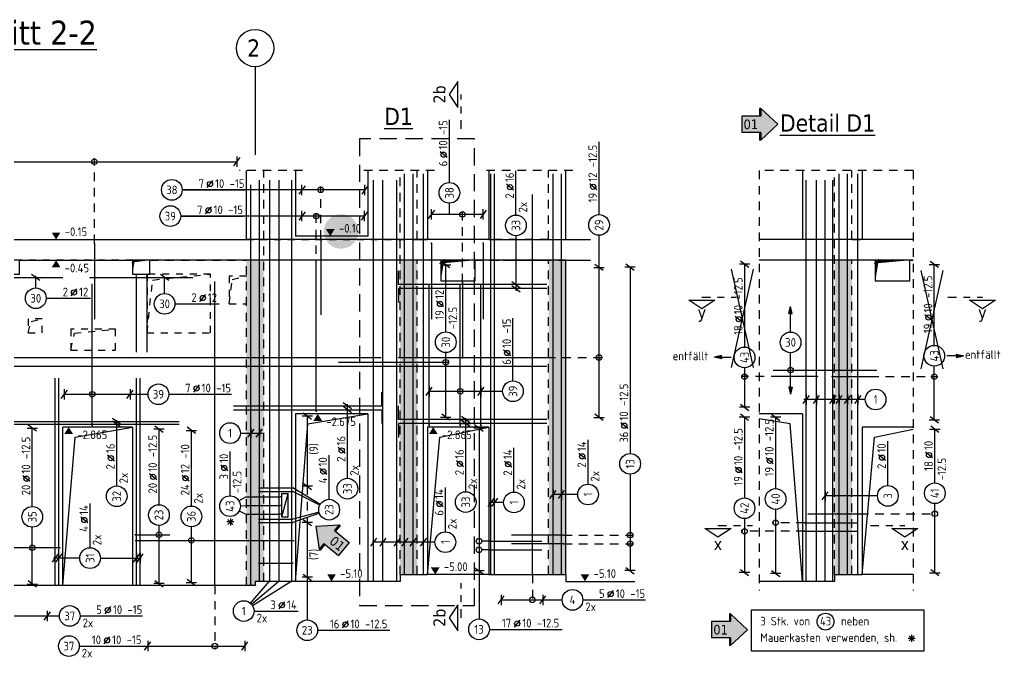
# Model space of a CAD drawing. Extents: x -36 to 85, y -7 to 53.
# Drawn here: x 7.19 to 21.39, y 5.33 to 14.57 of the extents above; entities that cross this region are included whole.
import ezdxf
from ezdxf.enums import TextEntityAlignment as Align

# ---------------------------------------------------------------- set-up
doc = ezdxf.new("R2010")
doc.units = 0
doc.header["$LTSCALE"] = 0.5
for name, pattern in [('AUSGEZOGEN', [1000.01, 1000, 0.01]), ('DASHDOTSMALL', [1.05, 0.5, -0.25, 0.05, -0.25]), ('DOT', [0.175, 0.05, -0.125]), ('HIDDEN', [0.375, 0.25, -0.125]), ('HIDDEN2', [0.187, 0.125, -0.062]), ('STRICHLINIE', [0.75, 0.5, -0.25]), ('STRICHPUNKT2', [0.55, 0.25, -0.125, 0.05, -0.125]), ('VERDECKT', [0.375, 0.25, -0.125])]:
    doc.linetypes.add(name, pattern=pattern)
for name, color, linetype in [('ACHSEN', 7, 'Continuous'), ('AFU', 7, 'Continuous'), ('BETON', 7, 'Continuous'), ('DETAIL', 7, 'Continuous'), ('DRUEBER', 7, 'Continuous'), ('grau_hell', 7, 'Continuous'), ('grau_mittel', 7, 'Continuous'), ('HILFE', 7, 'Continuous'), ('index', 7, 'Continuous'), ('koten', 7, 'Continuous'), ('OBJEKT', 7, 'Continuous'), ('RND', 7, 'Continuous'), ('SCHATTEN', 15, 'Continuous'), ('SCHNITTE', 7, 'Continuous'), ('SFP_Achsen', 7, 'Continuous'), ('TEXT', 7, 'Continuous'), ('VERDECKT', 7, 'Continuous'), ('WBZ', 7, 'Continuous')]:
    doc.layers.add(name, color=color, linetype=linetype)
doc.layers.add('NOPLOT', color=7, linetype='Continuous', plot=False)
doc.styles.add('helv', font='tahoma.ttf')
doc.styles.add('txt', font='isocp.shx')
doc.linetypes.add('AFU_50K', pattern='A,0.15,["/",Standard,S=0.2,R=0,X=-0.01,Y=-0.1],0.07,["/",Standard,S=0.2,R=0,X=-0.01,Y=-0.1],0.15', length=0.37)
doc.linetypes.add('AFU_50L', pattern='A,0.75,["/",Standard,S=0.2,R=0,X=-0.01,Y=-0.1],0.07,["/",Standard,S=0.2,R=0,X=-0.01,Y=-0.1],0.75', length=1.57)
doc.linetypes.add('AFU_50M', pattern='A,0.45,["/",Standard,S=0.2,R=0,X=-0.01,Y=-0.1],0.07,["/",Standard,S=0.2,R=0,X=-0.01,Y=-0.1],0.45', length=0.97)

# ---------------------------------------------------------------- blocks, each defined once
blk = doc.blocks.new('okrd_o')
at = {"layer": 'koten', "color": 7, "linetype": 'Continuous'}
blk.add_solid([(-0.125, 0.202), (0.125, 0.202), (0, 0)], dxfattribs=at)
at = {"layer": 'koten', "style": 'txt'}
blk.add_attdef('OKRD', (0.25, 0.1), '', height=0.25, dxfattribs=at)
blk = doc.blocks.new('okrd_u')
at = {"layer": 'koten', "color": 7, "linetype": 'Continuous'}
blk.add_solid([(-0.125, -0.202), (0.125, -0.202), (0, 0)], dxfattribs=at)
at = {"layer": 'koten', "style": 'txt'}
blk.add_attdef('OKRD', (0.25, -0.35), '', height=0.25, dxfattribs=at)
blk = doc.blocks.new('lei_gre')
at = {"layer": 'RND', "color": 7, "linetype": 'Continuous'}
for p, q in [((-0.09, -0.12), (0.09, 0.12)), ((0, 0.15), (0, -0.15))]:
    blk.add_line(p, q, dxfattribs=at)
blk = doc.blocks.new('RND_LEI')
at = {"layer": 'RND', "color": 7, "linetype": 'Continuous'}
blk.add_line((1.022, 0.066), (1.19, 0.27), dxfattribs=at)
for centre, radius in [((0, 0), 0.3), ((1.106, 0.168), 0.075)]:
    blk.add_circle(centre, radius, dxfattribs=at)
at = {"layer": 'RND', "color": 7, "linetype": 'Continuous', "style": 'txt'}
blk.add_attdef('ANZ', text='', height=0.25, dxfattribs=at).set_placement((0.931, 0.057), align=Align.RIGHT)
for tag, p in [('DUM', (1.253, 0.057)), ('ABSTD', (1.674, 0.057)), ('POSTXT', (0.374, -0.327))]:
    blk.add_attdef(tag, p, '', height=0.25, dxfattribs=at)
blk.add_attdef('POSL', text='', height=0.25, dxfattribs=at).set_placement((0, 0), align=Align.MIDDLE)
blk = doc.blocks.new('RND_HIN')
at = {"layer": 'RND', "color": 7, "linetype": 'Continuous'}
blk.add_circle((0, 0), 0.3, dxfattribs=at)
at = {"layer": 'RND', "color": 7, "linetype": 'Continuous', "style": 'txt'}
blk.add_attdef('POSI', text='', height=0.25, dxfattribs=at).set_placement((0, 0), align=Align.MIDDLE)
blk = doc.blocks.new('Pfeillinie')
at = {"layer": 'TEXT', "linetype": 'Continuous'}
blk.add_hatch(color=7, dxfattribs=at).paths.add_polyline_path([(0, 0), (-0.8, 0.2), (-0.8, 0), (-0.8, -0.2)])
at = {"layer": 'TEXT', "color": 7, "linetype": 'Continuous'}
for p, q in [((-0.8, 0), (-0.8, 0.2)), ((-0.8, 0.2), (0, 0)), ((-0.8, 0), (-0.8, -0.2)), ((-0.8, -0.2), (0, 0))]:
    blk.add_line(p, q, dxfattribs=at)
blk = doc.blocks.new('SCHN-2')
at = {"layer": 'SCHNITTE', "color": 6, "linetype": 'Continuous'}
blk.add_lwpolyline([(0.378, 0.088), (0, 0.34), (-0.378, 0.088)], close=True, dxfattribs=at)
at = {"layer": 'SCHNITTE', "color": 1, "linetype": 'DASHDOTSMALL', "style": 'helv'}
blk.add_attdef('SCHN-2', text='', height=0.35, dxfattribs=at).set_placement((0, 0.45), align=Align.CENTER)
blk = doc.blocks.new('hin_ind5')
at = {"layer": 'grau_hell', "linetype": 'AUSGEZOGEN'}
h = blk.add_hatch(color=9, dxfattribs=at)
h.dxf.hatch_style = 2
h.paths.add_polyline_path([(0, 0), (0.619, -0.577), (0.619, -0.3), (1.306, -0.3), (1.306, 0.3), (0.619, 0.3), (0.619, 0.577)])
h.paths.add_polyline_path([(0.34, -0.274), (1.311, -0.274), (1.311, 0.274), (0.34, 0.274)], flags=9)
at = {"layer": 'OBJEKT', "linetype": 'AUSGEZOGEN'}
for points in [[(0.619, 0.3), (0.66, 0.3), (0.66, 0.577), (0.619, 0.577)], [(0.619, -0.577), (0.66, -0.577), (0.66, -0.3), (0.619, -0.3)]]:
    blk.add_hatch(color=1, dxfattribs=at).paths.add_polyline_path(points)
at = {"layer": 'OBJEKT', "color": 1, "linetype": 'AUSGEZOGEN'}
for p, q in [((0, 0), (0.619, 0.577)), ((0.619, 0.577), (0.619, 0.3)), ((0.619, 0.577), (0.66, 0.577)), ((0.66, 0.577), (0.66, 0.3)), ((0, 0), (0.619, -0.577)), ((0.619, 0.3), (1.306, 0.3)), ((1.306, 0.3), (1.306, -0.3)), ((0.619, -0.3), (0.619, -0.577)), ((0.619, -0.3), (1.306, -0.3)), ((0.66, -0.3), (0.66, -0.577))]:
    blk.add_line(p, q, dxfattribs=at)
at = {"layer": 'OBJEKT', "color": 7, "linetype": 'AUSGEZOGEN'}
blk.add_line((0.619, -0.577), (0.66, -0.577), dxfattribs=at)
at = {"layer": 'index', "color": 1, "linetype": 'Continuous', "style": 'helv'}
blk.add_attdef('INDEX', text='', height=0.35, rotation=360, dxfattribs=at).set_placement((1.259, 0), align=Align.MIDDLE_RIGHT)

msp = doc.modelspace()

# ---------------------------------------------------------------- hatches: boundary and pattern name
at = {"layer": 'grau_mittel'}
h = msp.add_hatch(color=61, dxfattribs=at)
h.paths.add_polyline_path([(10.4735, 6.3741), (10.5985, 6.3741), (10.5985, 6.4341), (10.7235, 6.4341), (10.7235, 11.0841), (10.4735, 11.0841)])
h.paths.add_polyline_path([(12.9485, 11.0841), (12.6985, 11.0841), (12.6985, 6.5341), (12.9485, 6.5341)])
h.paths.add_polyline_path([(14.8485, 6.5341), (15.0985, 6.5341), (15.0985, 11.0841), (14.8485, 11.0841)])
msp.add_hatch(color=61, dxfattribs=at).paths.add_polyline_path([(19.2419, 11.0841), (18.9919, 11.0841), (18.9919, 6.5341), (19.2419, 6.5341)])

# ---------------------------------------------------------------- linework, layer by layer
at = {"layer": 'ACHSEN', "color": 140, "linetype": 'AUSGEZOGEN'}
msp.add_line((10.5985, 13.8864), (10.5985, 12.6097), dxfattribs=at)
at = {"layer": 'AFU', "color": 8, "linetype": 'AFU_50L'}
for p, q in [((13.0983, 11.3841), (10.4735, 11.3841)), ((13.9833, 11.3841), (15.0985, 11.3841)), ((19.3916, 11.3841), (18.5269, 11.3841)), ((7.1885, 11.0841), (8.8235, 11.0841)), ((13.2885, 11.0841), (9.0735, 11.0841)), ((15.0985, 11.0841), (13.7885, 11.0841)), ((19.5819, 11.0841), (17.8988, 11.0841)), ((20.1301, 11.0841), (20.0819, 11.0841)), ((11.1835, 6.4341), (10.5985, 6.4341)), ((10.5985, 6.4341), (10.5985, 6.3741)), ((12.6985, 6.4341), (12.2335, 6.4341)), ((12.6985, 6.5341), (13.0983, 6.5341)), ((12.6985, 6.5341), (12.6985, 6.4341)), ((13.9833, 6.5341), (15.0985, 6.5341)), ((7.8135, 6.3741), (6.6885, 6.3741)), ((10.5985, 6.3741), (8.8235, 6.3741))]:
    msp.add_line(p, q, dxfattribs=at)
at = {"layer": 'AFU', "color": 8, "linetype": 'AFU_50K'}
for p, q in [((18.9919, 6.4341), (18.5269, 6.4341)), ((18.9919, 6.5341), (19.3916, 6.5341))]:
    msp.add_line(p, q, dxfattribs=at)
at = {"layer": 'AFU', "color": 8, "linetype": 'AFU_50M'}
msp.add_line((18.9919, 6.5341), (18.9919, 6.4341), dxfattribs=at)
at = {"layer": 'BETON', "color": 6, "linetype": 'AUSGEZOGEN'}
for p, q in [((10.4735, 11.3841), (10.4735, 12.3841)), ((11.1835, 12.3841), (11.1835, 11.4341)), ((12.2335, 12.3841), (12.2335, 11.4341)), ((13.0983, 12.3841), (13.0983, 11.3841)), ((13.9833, 12.3841), (13.9833, 11.3841)), ((15.0985, 11.3841), (15.0985, 12.3841)), ((18.5269, 12.3841), (18.5269, 11.3841)), ((19.3916, 12.3841), (19.3916, 11.3841)), ((4.0235, 11.3841), (10.4735, 11.3841)), ((12.2335, 11.4341), (11.1835, 11.4341)), ((13.9833, 11.3841), (13.0983, 11.3841)), ((15.0985, 11.3841), (15.4589, 11.3841)), ((18.5269, 11.3841), (17.8988, 11.3841)), ((20.1301, 11.3841), (19.3916, 11.3841)), ((15.0985, 6.5341), (15.0985, 11.0841)), ((15.0985, 11.0841), (15.4589, 11.0841)), ((11.1835, 8.8591), (11.1835, 6.4341)), ((12.2335, 8.8591), (11.1835, 8.8591)), ((12.2335, 8.8591), (12.2335, 6.4341)), ((18.5269, 8.8591), (17.8988, 8.8591)), ((18.5269, 8.8591), (18.5269, 6.4341)), ((8.8235, 8.6691), (7.8135, 8.6691)), ((7.8135, 6.3741), (7.8135, 8.6691)), ((8.8235, 8.6691), (8.8235, 6.3741)), ((13.0983, 8.6691), (13.0983, 6.5341)), ((13.9833, 8.6691), (13.0983, 8.6691)), ((13.9833, 8.6691), (13.9833, 6.5341)), ((19.3916, 8.6691), (19.3916, 6.5341)), ((20.1301, 8.6691), (19.3916, 8.6691)), ((10.9885, 7.3691), (10.9885, 7.7041)), ((10.9885, 7.7041), (11.0785, 7.7041)), ((11.0785, 7.3691), (11.0785, 7.7041)), ((10.9885, 7.3691), (11.0785, 7.3691)), ((15.0985, 6.5341), (15.0985, 6.4341)), ((15.0985, 6.4341), (16.0985, 6.4341)), ((8.8235, 6.3741), (7.8135, 6.3741))]:
    msp.add_line(p, q, dxfattribs=at)
for points in [[(6.8885, 11.0841), (6.8885, 10.8841), (7.1885, 10.8841), (7.1885, 11.0841)], [(8.8235, 11.0841), (8.8235, 10.8841), (9.0735, 10.8841), (9.0735, 11.0841)], [(13.2885, 11.0841), (13.2885, 10.7841), (13.7885, 10.7841), (13.7885, 11.0841)], [(19.5819, 11.0841), (19.5819, 10.7841), (20.0819, 10.7841), (20.0819, 11.0841)]]:
    msp.add_lwpolyline(points, close=True, dxfattribs=at)
at = {"layer": 'DETAIL', "color": 102, "linetype": 'STRICHLINIE'}
msp.add_lwpolyline([(12.1099, 12.8431), (12.1099, 6.0822), (13.7768, 6.0822), (13.7768, 12.8431)], close=True, dxfattribs=at)
at = {"layer": 'DRUEBER', "color": 7, "linetype": 'DOT'}
for p, q in [((10.4735, 11.3841), (13.0983, 11.3841)), ((13.9833, 11.3841), (15.0985, 11.3841)), ((8.8235, 11.0841), (7.1885, 11.0841)), ((13.2885, 11.0841), (9.0735, 11.0841)), ((13.7885, 11.0841), (15.0985, 11.0841))]:
    msp.add_line(p, q, dxfattribs=at)
at = {"layer": 'HILFE', "color": 102, "linetype": 'HIDDEN'}
for p, q in [((11.2835, 12.3841), (10.3735, 12.3841)), ((13.1983, 12.3841), (12.1335, 12.3841)), ((15.1985, 12.3841), (13.8833, 12.3841)), ((20.1301, 12.3841), (17.8988, 12.3841)), ((17.8988, 12.3841), (17.8988, 6.3037)), ((20.1301, 12.3841), (20.1301, 6.3037))]:
    msp.add_line(p, q, dxfattribs=at)
at = {"layer": 'HILFE', "color": 102, "linetype": 'AUSGEZOGEN'}
for p, q in [((17.498, 9.5293), (17.8174, 10.957)), ((17.8174, 9.5293), (17.498, 10.957)), ((20.2464, 9.51), (20.5657, 10.9377)), ((20.5657, 9.51), (20.2464, 10.9377)), ((11.3611, 8.7132), (12.2335, 8.8591)), ((7.9911, 8.5232), (8.8235, 8.6691)), ((11.1835, 6.4341), (11.3611, 8.7132)), ((13.2758, 8.5232), (13.9833, 8.6691)), ((18.3493, 8.7132), (17.8988, 8.7885)), ((18.5269, 6.4341), (18.3493, 8.7132)), ((7.8135, 6.3741), (7.9911, 8.5232)), ((13.0983, 6.5341), (13.2758, 8.5232)), ((19.3916, 6.5341), (19.5691, 8.5232)), ((19.5691, 8.5232), (20.1301, 8.6389)), ((10.2913, 7.2943), (10.1913, 7.2943)), ((10.206, 7.3296), (10.2767, 7.2589)), ((10.2767, 7.3296), (10.206, 7.2589)), ((10.2413, 7.3443), (10.2413, 7.2443)), ((20.1572, 5.6075), (20.0572, 5.6075)), ((20.0719, 5.6429), (20.1426, 5.5722)), ((20.1426, 5.6429), (20.0719, 5.5722)), ((20.1072, 5.6575), (20.1072, 5.5575))]:
    msp.add_line(p, q, dxfattribs=at)
at = {"layer": 'NOPLOT', "color": 191, "linetype": 'Continuous', "const_width": 0.25}
msp.add_lwpolyline([(11.7192, 11.501, 1), (11.9692, 11.501, 1)], format="xyb", close=True, dxfattribs=at)
at = {"layer": 'OBJEKT', "color": 7, "linetype": 'AUSGEZOGEN'}
for p, q in [((10.9885, 7.3691), (11.0785, 7.7041)), ((12.2335, 6.4341), (11.1835, 6.4341)), ((13.9833, 6.5341), (13.0983, 6.5341)), ((18.5269, 6.4341), (17.8988, 6.4341)), ((20.1301, 6.5341), (19.3916, 6.5341))]:
    msp.add_line(p, q, dxfattribs=at)
at = {"layer": 'RND', "color": 7, "linetype": 'AUSGEZOGEN'}
for p, q in [((13.4133, 12.2103), (13.4133, 13.1165)), ((15.5805, 11.7449), (15.5805, 12.7974)), ((5.18, 12.5109), (10.3364, 12.5109)), ((14.3764, 11.7389), (14.3764, 12.3789)), ((11.2778, 12.1034), (9.5433, 12.1034)), ((9.5433, 12.1034), (10.4496, 12.1034)), ((12.1877, 12.1034), (11.2778, 12.1034)), ((13.4133, 11.7483), (13.4133, 11.9103)), ((11.2783, 11.7231), (9.5217, 11.7231)), ((9.5217, 11.7231), (10.4279, 11.7231)), ((12.1823, 11.7231), (11.2783, 11.7231)), ((13.9017, 11.7483), (13.1517, 11.7483)), ((15.5805, 10.9783), (15.5805, 11.4449)), ((13.3612, 10.0474), (13.3612, 11.0179)), ((15.5805, 8.8091), (15.5805, 10.9783)), ((16.0308, 10.986), (16.0308, 8.286)), ((17.6875, 11.0285), (17.6875, 9.8266)), ((20.4358, 9.8507), (20.4358, 11.022)), ((7.573, 10.5334), (8.213, 10.5334)), ((9.4382, 10.4527), (10.0782, 10.4527)), ((14.3337, 9.3371), (14.3337, 10.2433)), ((13.3612, 8.8113), (13.3612, 9.7474)), ((17.6875, 9.5266), (17.6875, 8.9552)), ((20.4358, 8.7706), (20.4358, 9.5507)), ((7.8356, 9.143), (8.7875, 9.143)), ((8.7875, 9.143), (9.049, 9.143)), ((9.349, 9.143), (10.2553, 9.143)), ((13.1207, 9.1871), (13.8707, 9.1871)), ((13.8707, 9.1871), (14.1837, 9.1871)), ((11.3541, 8.8273), (11.3541, 7.8111)), ((17.6871, 8.8127), (17.6871, 7.6428)), ((18.1372, 8.8101), (18.1372, 7.7764)), ((7.3715, 7.5182), (7.3715, 8.6528)), ((9.2067, 8.64), (9.2067, 7.5444)), ((9.6759, 7.5237), (9.6759, 8.6204)), ((11.9366, 7.9261), (11.9366, 8.5451)), ((13.8427, 8.6545), (13.8427, 6.5855)), ((20.4439, 7.8597), (20.4439, 8.6357)), ((8.5947, 7.8157), (8.5947, 8.4557)), ((15.421, 7.8416), (15.421, 8.4816)), ((19.7631, 7.822), (19.7631, 8.462)), ((10.2366, 7.6725), (10.2366, 8.3125)), ((11.6715, 7.6217), (11.6715, 8.2617)), ((13.6496, 7.7322), (13.6496, 8.3722)), ((14.3483, 7.7265), (14.3483, 8.3665)), ((16.0308, 7.986), (16.0308, 6.5889)), ((13.3543, 7.1513), (13.3543, 7.7913)), ((8.2091, 6.92), (8.2091, 7.56)), ((20.4439, 6.5565), (20.4439, 7.5597)), ((18.1372, 7.4764), (18.1372, 6.5476)), ((9.2067, 7.2444), (9.2067, 6.4015)), ((11.3541, 7.2857), (11.3541, 6.4928)), ((17.6871, 7.3428), (17.6871, 6.5612)), ((7.3715, 6.3953), (7.3715, 7.2182)), ((9.6759, 6.4152), (9.6759, 7.2237)), ((13.8427, 6.5855), (13.8427, 5.8887)), ((11.3541, 6.4928), (11.3541, 5.8756)), ((14.1622, 6.1659), (14.7656, 6.1659)), ((14.7656, 6.1659), (15.046, 6.1659)), ((15.346, 6.1659), (16.2522, 6.1659)), ((10.5845, 6.0038), (11.2245, 6.0038)), ((6.8937, 5.9328), (7.5899, 5.9328)), ((7.5899, 5.9328), (7.7643, 5.9328)), ((8.0643, 5.9328), (8.9705, 5.9328)), ((11.5041, 5.7256), (12.5487, 5.7256)), ((13.9927, 5.7387), (15.0452, 5.7387)), ((8.052, 5.4964), (8.6605, 5.4964)), ((8.6605, 5.4964), (9.0438, 5.4964)), ((9.0438, 5.4964), (10.4502, 5.4964))]:
    msp.add_line(p, q, dxfattribs=at)
at = {"layer": 'RND', "color": 102, "linetype": 'VERDECKT'}
for p, q in [((8.271, 11.3307), (8.271, 12.5609)), ((11.5495, 11.3939), (11.5495, 12.1534)), ((13.6017, 10.7608), (13.6017, 11.7983)), ((11.4844, 10.9496), (11.4844, 11.7731)), ((14.8235, 9.6756), (15.6305, 9.6756)), ((13.3085, 9.6064), (13.4112, 9.6064)), ((18.1965, 9.3987), (17.6375, 9.3987)), ((19.5053, 9.3987), (20.4858, 9.3987)), ((19.3559, 7.4128), (20.4939, 7.4128)), ((18.562, 7.2833), (18.0872, 7.2833)), ((15.064, 7.1041), (16.0808, 7.1041)), ((18.562, 7.1583), (17.6371, 7.1583)), ((14.0016, 7.0152), (13.7927, 7.0152)), ((15.064, 6.9791), (16.0808, 6.9791)), ((14.0016, 6.8902), (13.7927, 6.8902)), ((14.6146, 6.5341), (14.6146, 6.1159)), ((10.0158, 6.3741), (10.0158, 5.4464))]:
    msp.add_line(p, q, dxfattribs=at)
at = {"layer": 'RND', "color": 102, "linetype": 'AUSGEZOGEN'}
for p, q in [((14.3764, 11.4389), (14.3764, 10.6433)), ((7.423, 10.6834), (7.423, 10.8597)), ((9.2882, 10.6027), (9.2882, 10.8461)), ((11.9366, 8.5451), (11.9366, 9.0021)), ((19.4358, 9.0677), (18.5479, 9.0677)), ((8.5947, 7.8801), (8.5947, 8.7664)), ((13.6496, 7.8453), (13.6496, 8.7977)), ((10.3862, 8.5802), (10.7072, 8.5802)), ((11.5429, 7.5491), (11.1477, 7.7869)), ((11.5376, 7.5395), (11.1477, 7.7369)), ((15.271, 7.6916), (14.9064, 7.6916)), ((19.6131, 7.672), (18.8558, 7.672)), ((10.3652, 7.5997), (10.4635, 7.6587)), ((10.3864, 7.5299), (10.4635, 7.5337)), ((14.1983, 7.5765), (13.9955, 7.5765)), ((10.3707, 7.4553), (10.4635, 7.4087)), ((11.5262, 7.4342), (11.1477, 7.3363)), ((11.5301, 7.4217), (11.1477, 7.2863)), ((13.2043, 7.0013), (12.2992, 7.0013)), ((8.0591, 6.77), (7.6796, 6.77)), ((8.3591, 6.77), (8.9481, 6.77)), ((10.5322, 6.1177), (10.8116, 6.4436)), ((10.5484, 6.1014), (10.9478, 6.4436)), ((10.5614, 6.0837), (11.1325, 6.4436))]:
    msp.add_line(p, q, dxfattribs=at)
at = {"layer": 'RND', "color": 7, "linetype": 'VERDECKT'}
msp.add_line((11.3541, 7.8111), (11.3541, 7.2857), dxfattribs=at)
at = {"layer": 'RND', "color": 1, "linetype": 'AUSGEZOGEN'}
for points in [[(10.6616, 6.4436), (10.6616, 12.2436)], [(10.8116, 6.4436), (10.8116, 12.2436)], [(10.9478, 6.4436), (10.9478, 12.2436)], [(11.1325, 6.4436), (11.1325, 12.2436)], [(12.3146, 6.4442), (12.3146, 12.2442)], [(12.4493, 6.4442), (12.4493, 12.2442)], [(12.6531, 6.4442), (12.6531, 12.2442)], [(12.7646, 6.5341), (12.7646, 12.3341)], [(12.8866, 6.5341), (12.8866, 12.3341)], [(13.0366, 6.5341), (13.0366, 12.3341)], [(14.0146, 6.5341), (14.0146, 12.3341)], [(14.0662, 6.5341), (14.0662, 12.3341)], [(14.9146, 6.5341), (14.9146, 12.3341)], [(15.0366, 6.5341), (15.0366, 12.3341)], [(18.5824, 6.4442), (18.5824, 12.2442)], [(18.7301, 6.4442), (18.7301, 12.2442)], [(18.8558, 6.4442), (18.8558, 12.2442)], [(18.968, 6.4442), (18.968, 12.2442)], [(19.0579, 6.5341), (19.0579, 12.3341)], [(19.1799, 6.5341), (19.1799, 12.3341)], [(19.3299, 6.5341), (19.3299, 12.3341)], [(10.5396, 6.3741), (10.5396, 12.1741)], [(14.6146, 6.5341), (14.6146, 12.0341)], [(11.5495, 11.3939), (11.5495, 10.2939)], [(8.271, 11.3307), (8.271, 10.2307)], [(13.1517, 11.3307), (13.1517, 10.2307)], [(13.9017, 11.3307), (13.9017, 10.2307)], [(11.4844, 8.8996), (11.4844, 10.9496)], [(6.3135, 10.8334), (7.8135, 10.8334)], [(8.1985, 10.8334), (9.6985, 10.8334)], [(8.8789, 10.8551), (8.8789, 9.7551)], [(9.0289, 10.8551), (9.0289, 9.7551)], [(14.8254, 10.7305), (12.6754, 10.7305), (12.6754, 10.9305)], [(8.24, 8.6925), (8.24, 10.7425)], [(10.0158, 6.3741), (10.0158, 10.7741)], [(14.8254, 10.674), (12.6754, 10.674), (12.6754, 10.474)], [(13.1207, 8.6925), (13.1207, 10.7425)], [(13.5707, 8.6925), (13.5707, 10.7425)], [(13.6017, 10.7608), (13.6017, 9.6608)], [(13.8707, 8.6925), (13.8707, 10.7425)], [(4.0235, 9.6756), (12.4235, 9.6756)], [(12.6735, 9.6756), (14.8235, 9.6756)], [(4.0235, 9.5506), (14.8235, 9.5506)], [(11.8085, 9.6064), (13.3085, 9.6064)], [(18.1019, 9.4929), (19.6019, 9.4929)], [(18.7465, 9.3987), (18.1965, 9.3987)], [(18.9553, 9.3987), (19.5053, 9.3987)], [(7.7031, 6.3741), (7.7031, 9.3741)], [(7.7548, 6.3741), (7.7548, 9.3741)], [(8.8823, 6.3741), (8.8823, 9.3741)], [(8.934, 6.3741), (8.934, 9.3741)], [(10.2862, 8.9756), (12.4362, 8.9756), (12.4362, 9.1756)], [(14.8254, 8.7756), (12.6754, 8.7756), (12.6754, 8.9756)], [(10.2862, 8.9192), (12.4362, 8.9192), (12.4362, 8.7192)], [(5.001, 8.7489), (9.501, 8.7489)], [(5.001, 8.7105), (9.501, 8.7105)], [(14.8254, 8.7191), (12.6754, 8.7191), (12.6754, 8.5191)], [(10.6477, 7.7869), (11.1477, 7.7869)], [(10.6477, 7.7369), (11.1477, 7.7369)], [(10.4635, 7.6587), (10.9635, 7.6587)], [(10.4635, 7.5337), (10.9635, 7.5337)], [(10.4635, 7.4087), (10.9635, 7.4087)], [(18.6059, 7.4128), (19.3559, 7.4128)], [(10.6477, 7.3363), (11.1477, 7.3363)], [(10.6477, 7.2863), (11.1477, 7.2863)], [(18.562, 7.2833), (19.312, 7.2833)], [(8.8618, 7.109), (9.3618, 7.109)], [(15.064, 7.1041), (14.314, 7.1041)], [(18.562, 7.1583), (19.312, 7.1583)], [(8.8629, 7.0277), (11.1629, 7.0277)], [(14.0016, 7.0152), (14.7516, 7.0152)], [(15.064, 6.9791), (14.314, 6.9791)], [(7.7754, 6.9204), (6.7149, 6.9204)], [(14.0016, 6.8902), (14.7516, 6.8902)], [(10.6477, 6.6992), (11.1477, 6.6992)]]:
    msp.add_lwpolyline(points, dxfattribs=at)
at = {"layer": 'RND', "color": 7, "linetype": 'AUSGEZOGEN'}
for points, const_width in [([(11.5433, 11.3939, 1), (11.5558, 11.3939, 1)], 0.0125), ([(8.266, 11.3307, 1), (8.276, 11.3307, 1)], 0.01), ([(13.1455, 11.3307, 1), (13.158, 11.3307, 1)], 0.0125), ([(13.8955, 11.3307, 1), (13.908, 11.3307, 1)], 0.0125), ([(8.8726, 10.8551, 1), (8.8851, 10.8551, 1)], 0.0125), ([(9.0226, 10.8551, 1), (9.0351, 10.8551, 1)], 0.0125), ([(13.5955, 10.7608, 1), (13.608, 10.7608, 1)], 0.0125), ([(18.7415, 9.3987, 1), (18.7515, 9.3987, 1)], 0.01), ([(18.9503, 9.3987, 1), (18.9603, 9.3987, 1)], 0.01), ([(11.4781, 8.8996, 1), (11.4906, 8.8996, 1)], 0.0125), ([(8.2337, 8.6925, 1), (8.2462, 8.6925, 1)], 0.0125), ([(13.1145, 8.6925, 1), (13.127, 8.6925, 1)], 0.0125), ([(13.5645, 8.6925, 1), (13.577, 8.6925, 1)], 0.0125), ([(13.8645, 8.6925, 1), (13.877, 8.6925, 1)], 0.0125), ([(11.1427, 7.7869, -1), (11.1527, 7.7869, -1)], 0.01), ([(11.1427, 7.7369, -1), (11.1527, 7.7369, -1)], 0.01), ([(10.9585, 7.6587, 1), (10.9685, 7.6587, 1)], 0.01), ([(10.9585, 7.5337, 1), (10.9685, 7.5337, 1)], 0.01), ([(10.9585, 7.4087, 1), (10.9685, 7.4087, 1)], 0.01), ([(19.0284, 7.4128, 1), (19.0384, 7.4128, 1)], 0.01), ([(19.3509, 7.4128, 1), (19.3609, 7.4128, 1)], 0.01), ([(11.1427, 7.3363, 1), (11.1527, 7.3363, 1)], 0.01), ([(11.1427, 7.2863, 1), (11.1527, 7.2863, 1)], 0.01), ([(18.557, 7.2833, 1), (18.567, 7.2833, 1)], 0.01), ([(18.747, 7.2833, 1), (18.757, 7.2833, 1)], 0.01), ([(8.8568, 7.109, 1), (8.8668, 7.109, 1)], 0.01), ([(15.059, 7.1041, 1), (15.069, 7.1041, 1)], 0.01), ([(18.557, 7.1583, 1), (18.567, 7.1583, 1)], 0.01), ([(13.9966, 7.0152, 1), (14.0066, 7.0152, 1)], 0.01), ([(15.059, 6.9791, 1), (15.069, 6.9791, 1)], 0.01), ([(7.7704, 6.9204, 1), (7.7804, 6.9204, 1)], 0.01), ([(13.9966, 6.8902, 1), (14.0066, 6.8902, 1)], 0.01), ([(11.1427, 6.6992, 1), (11.1527, 6.6992, 1)], 0.01)]:
    msp.add_lwpolyline(points, format="xyb", close=True, dxfattribs=dict(at, const_width=const_width))
at = {"layer": 'RND', "color": 102, "linetype": 'AUSGEZOGEN'}
for points in [[(18.354, 10.0446), (18.354, 10.4121)], [(17.2537, 9.6793), (17.4939, 9.6793)], [(18.354, 9.146), (18.354, 9.7446)], [(20.8582, 9.7007), (20.618, 9.7007)]]:
    msp.add_lwpolyline(points, dxfattribs=at)
at = {"layer": 'RND', "color": 1, "linetype": 'AUSGEZOGEN'}
msp.add_lwpolyline([(17.7891, 6.0227), (20.2864, 6.0227), (20.2864, 5.4211), (17.7891, 5.4211)], close=True, dxfattribs=at)
at = {"layer": 'RND', "color": 7, "linetype": 'AUSGEZOGEN'}
for centre in [(8.271, 12.5109), (11.5495, 12.1034), (11.4844, 11.7231), (13.6017, 11.7483), (15.5805, 9.6756), (13.3612, 9.6064), (18.354, 9.4929), (17.6875, 9.3987), (20.4358, 9.3987), (8.24, 9.143), (13.5707, 9.1871), (20.4439, 7.4128), (18.1372, 7.2833), (9.2067, 7.109), (16.0308, 7.1041), (17.6871, 7.1583), (7.3715, 6.9204), (9.6759, 7.0277), (13.8427, 7.0152), (16.0308, 6.9791), (13.8427, 6.8902), (14.6146, 6.1659), (10.0158, 5.4964)]:
    msp.add_circle(centre, 0.04, dxfattribs=at)
at = {"layer": 'SCHATTEN', "color": 1, "linetype": 'AUSGEZOGEN'}
for points in [[(6.8885, 10.8841, 0, 0.0326, 0), (6.9048, 11.0828, 0, 0, 0), (6.8894, 11.0686, 0.0311, 0, 0), (7.1885, 11.0841, 0, 0, 0)], [(8.8235, 10.8841, 0, 0.0326, 0), (8.8398, 11.0828, 0, 0, 0), (8.8246, 11.0683, 0.0317, 0, 0), (9.0735, 11.0841, 0, 0, 0)], [(13.2885, 10.7841, 0, 0.0489, 0), (13.3129, 11.0821, 0, 0, 0), (13.2896, 11.061, 0.0462, 0, 0), (13.7885, 11.0841, 0, 0, 0)], [(19.5819, 10.7841, 0, 0.0489, 0), (19.6062, 11.0821, 0, 0, 0), (19.5829, 11.061, 0.0462, 0, 0), (20.0819, 11.0841, 0, 0, 0)]]:
    msp.add_lwpolyline(points, format="xyseb", dxfattribs=at)
at = {"layer": 'SCHNITTE', "color": 6, "linetype": 'STRICHPUNKT2'}
for p, q in [((13.5815, 12.9856), (13.5815, 13.4856)), ((17.0699, 10.5487), (17.5699, 10.5487)), ((20.6326, 10.5487), (21.1326, 10.5487)), ((17.3027, 7.2419), (17.8027, 7.2419)), ((19.5098, 7.2419), (20.0098, 7.2419)), ((13.5815, 5.9069), (13.5815, 6.4069))]:
    msp.add_line(p, q, dxfattribs=at)
at = {"layer": 'SFP_Achsen', "color": 7, "linetype": 'AUSGEZOGEN'}
msp.add_circle((10.5985, 14.1568), 0.2705, dxfattribs=at)
at = {"layer": 'TEXT', "color": 7, "linetype": 'AUSGEZOGEN'}
msp.add_circle((18.8597, 5.8505), 0.1223, dxfattribs=at)
at = {"layer": 'VERDECKT', "color": 7, "linetype": 'VERDECKT'}
for p, q in [((10.7235, 6.4341), (10.7235, 12.3841)), ((12.6985, 6.5341), (12.6985, 12.3841)), ((12.9485, 11.3841), (12.9485, 12.3841)), ((14.8485, 11.3841), (14.8485, 12.3841)), ((18.9919, 6.5341), (18.9919, 12.3841)), ((19.2419, 11.3841), (19.2419, 12.3841)), ((10.4735, 6.3741), (10.4735, 11.0841)), ((12.9485, 6.5341), (12.9485, 11.0841)), ((13.7885, 11.0841), (14.8485, 11.0841)), ((14.8485, 6.5341), (14.8485, 11.0841)), ((19.2419, 6.5341), (19.2419, 11.0841)), ((20.0819, 11.0841), (20.1301, 11.0841))]:
    msp.add_line(p, q, dxfattribs=at)
at = {"layer": 'VERDECKT', "color": 7, "linetype": 'HIDDEN'}
for p, q in [((12.9485, 11.3841), (13.0983, 11.3841)), ((14.8485, 11.3841), (13.9833, 11.3841)), ((19.2419, 11.3841), (19.3916, 11.3841)), ((7.1885, 11.0841), (8.8235, 11.0841)), ((9.0735, 11.0841), (10.4735, 11.0841)), ((13.2885, 11.0841), (12.9485, 11.0841)), ((19.5819, 11.0841), (19.2419, 11.0841))]:
    msp.add_line(p, q, dxfattribs=at)
at = {"layer": 'WBZ', "color": 102, "linetype": 'HIDDEN2'}
for p, q in [((9.0335, 10.0341), (9.1141, 10.7975)), ((9.1141, 10.7975), (9.9535, 10.8841)), ((10.2235, 10.4541), (10.2684, 10.8053)), ((10.2684, 10.8053), (10.4735, 10.8541)), ((7.3545, 10.1963), (7.5135, 10.2341)), ((7.3135, 10.0341), (7.3545, 10.1963)), ((7.9285, 9.7841), (7.9824, 10.0269)), ((7.9824, 10.0269), (8.5785, 10.0841))]:
    msp.add_line(p, q, dxfattribs=at)
for points in [[(9.0335, 10.0341), (9.9535, 10.0341), (9.9535, 10.8841), (9.0335, 10.8841)], [(10.4735, 10.4541), (10.4735, 10.8541), (10.2235, 10.8541), (10.2235, 10.4541)], [(7.5135, 10.0341), (7.5135, 10.2341), (7.3135, 10.2341), (7.3135, 10.0341)], [(8.5785, 9.7841), (8.5785, 10.0841), (7.9285, 10.0841), (7.9285, 9.7841)]]:
    msp.add_lwpolyline(points, close=True, dxfattribs=at)

# ---------------------------------------------------------------- block references
at = {"layer": 'index', "color": 7, "linetype": 'AUSGEZOGEN'}
ref = msp.add_blockref('hin_ind5', (18.1695, 13.0524), dxfattribs=dict(at, xscale=-0.4, yscale=0.4, zscale=0.4))
ref.add_attrib('INDEX', '01', dxfattribs={"color": 1, "linetype": 'Continuous', "height": 0.14, "rotation": 360, "style": 'helv'}).set_placement((17.8837, 13.0524), align=Align.MIDDLE_RIGHT)
at = {"layer": 'index', "color": 7, "linetype": 'AUSGEZOGEN', "xscale": 0.4, "yscale": 0.4, "zscale": 0.4, "rotation": 320.7450132570289}
msp.add_blockref('hin_ind5', (11.4808, 7.2327), dxfattribs=at).add_auto_attribs({'INDEX': '01'})
at = {"layer": 'index', "color": 7, "linetype": 'AUSGEZOGEN'}
ref = msp.add_blockref('hin_ind5', (17.7315, 5.7338), dxfattribs=dict(at, xscale=-0.4, yscale=0.4, zscale=0.4))
ref.add_attrib('INDEX', '01', dxfattribs={"color": 1, "linetype": 'Continuous', "height": 0.14, "rotation": 360, "style": 'helv'}).set_placement((17.4458, 5.7338), align=Align.MIDDLE_RIGHT)
at = {"layer": 'koten', "color": 7, "linetype": 'AUSGEZOGEN'}
ref = msp.add_blockref('okrd_o', (7.7166, 11.3841), dxfattribs=dict(at, xscale=0.5, yscale=0.5, zscale=0.5))
ref.add_attrib('OKRD', '-0.15', (7.8416, 11.4341), dxfattribs={"layer": '0', "color": 0, "linetype": 'ByBlock', "height": 0.125, "style": 'txt'})
at = {"layer": 'koten', "color": 6, "linetype": 'AUSGEZOGEN', "xscale": 0.5, "yscale": 0.5, "zscale": 0.5}
msp.add_blockref('okrd_o', (11.6885, 11.4341), dxfattribs=at).add_auto_attribs({'OKRD': '-0.10'})
at = {"layer": 'koten', "color": 7, "linetype": 'AUSGEZOGEN'}
ref = msp.add_blockref('okrd_u', (7.7166, 11.0841), dxfattribs=dict(at, xscale=0.5, yscale=0.5, zscale=0.5))
ref.add_attrib('OKRD', '-0.45', (7.8416, 10.9091), dxfattribs={"layer": '0', "color": 0, "linetype": 'ByBlock', "height": 0.125, "style": 'txt'})
at = {"layer": 'koten', "color": 102, "linetype": 'AUSGEZOGEN', "xscale": 0.5, "yscale": 0.5, "zscale": 0.5}
for p, values in [((11.5069, 8.8591), {'OKRD': '-2.675'}), ((7.8993, 8.6691), {'OKRD': '-2.865'}), ((13.1797, 8.6691), {'OKRD': '-2.865'})]:
    msp.add_blockref('okrd_u', p, dxfattribs=at).add_auto_attribs(values)
at = {"layer": 'koten', "color": 7, "linetype": 'AUSGEZOGEN'}
ref = msp.add_blockref('okrd_o', (13.208, 6.5341), dxfattribs=dict(at, xscale=0.5, yscale=0.5, zscale=0.5))
ref.add_attrib('OKRD', '-5.00', (13.333, 6.5841), dxfattribs={"layer": '0', "color": 0, "linetype": 'ByBlock', "height": 0.125, "style": 'txt'})
ref = msp.add_blockref('okrd_o', (11.7061, 6.4341), dxfattribs=dict(at, xscale=0.5, yscale=0.5, zscale=0.5))
ref.add_attrib('OKRD', '-5.10', (11.8311, 6.4841), dxfattribs={"layer": '0', "color": 0, "linetype": 'ByBlock', "height": 0.125, "style": 'txt'})
ref = msp.add_blockref('okrd_o', (15.3769, 6.4341), dxfattribs=dict(at, xscale=0.5, yscale=0.5, zscale=0.5))
ref.add_attrib('OKRD', '-5.10', (15.5019, 6.4841), dxfattribs={"layer": '0', "color": 0, "linetype": 'ByBlock', "height": 0.125, "style": 'txt'})
at = {"layer": 'RND', "color": 7, "linetype": 'AUSGEZOGEN', "xscale": 0.5, "yscale": 0.5, "zscale": 0.5, "rotation": 90}
for p, values in [((13.4133, 12.0603), {'POSL': '38', 'DUM': '10', 'ANZ': '6', 'ABSTD': '-15'}), ((15.5805, 11.5949), {'POSL': '29', 'DUM': '12', 'ANZ': '19', 'ABSTD': '-12.5'}), ((14.3764, 11.5889), {'POSL': '33', 'DUM': '16', 'ANZ': '2', 'POSTXT': '2x'}), ((17.6875, 9.6766), {'POSL': '43', 'DUM': '10', 'ANZ': '18', 'ABSTD': '-12.5'}), ((20.4358, 9.7007), {'POSL': '43', 'DUM': '10', 'ANZ': '19', 'ABSTD': '-12.5'}), ((13.3612, 9.8974), {'POSL': '30', 'DUM': '12', 'ANZ': '19', 'POSTXT': '-12.5'}), ((14.3337, 9.1871), {'POSL': '39', 'DUM': '10', 'ANZ': '6', 'ABSTD': '-15'}), ((16.0308, 8.136), {'POSL': '13', 'DUM': '10', 'ANZ': '36', 'ABSTD': '-12.5'}), ((18.1372, 7.6264), {'POSL': '40', 'DUM': '10', 'ANZ': '19', 'ABSTD': '-12.5'}), ((9.2067, 7.3944), {'POSL': '23', 'DUM': '10', 'ANZ': '20', 'ABSTD': '-12.5'}), ((11.9366, 7.7761), {'POSL': '33', 'DUM': '16', 'ANZ': '2', 'POSTXT': '2x'}), ((17.6871, 7.4928), {'POSL': '42', 'DUM': '10', 'ANZ': '19', 'ABSTD': '-12.5'}), ((7.3715, 7.3682), {'POSL': '35', 'DUM': '10', 'ANZ': '20', 'ABSTD': '-12.5'}), ((8.5947, 7.6657), {'POSL': '32', 'DUM': '16', 'ANZ': '2', 'POSTXT': '2x'}), ((9.6759, 7.3737), {'POSL': '36', 'DUM': '12', 'ANZ': '24', 'ABSTD': '-10', 'POSTXT': '2x'}), ((15.421, 7.6916), {'POSL': '1', 'DUM': '14', 'ANZ': '2', 'POSTXT': '2x'}), ((19.7631, 7.672), {'POSL': '3', 'DUM': '10', 'ANZ': '2'}), ((20.4439, 7.7097), {'POSL': '41', 'DUM': '10', 'ANZ': '18', 'POSTXT': '-12.5'}), ((10.2366, 7.5225), {'POSL': '43', 'DUM': '10', 'ANZ': '3', 'POSTXT': '-12.5'}), ((13.6496, 7.5822), {'POSL': '33', 'DUM': '16', 'ANZ': '2', 'POSTXT': '2x'}), ((14.3483, 7.5765), {'POSL': '1', 'DUM': '14', 'ANZ': '2', 'POSTXT': '2x'}), ((11.6715, 7.4717), {'POSL': '23', 'DUM': '10', 'ANZ': '4'}), ((13.3543, 7.0013), {'POSL': '1', 'DUM': '14', 'ANZ': '6', 'POSTXT': '2x'}), ((8.2091, 6.77), {'POSL': '31', 'DUM': '14', 'ANZ': '4', 'POSTXT': '2x'})]:
    msp.add_blockref('RND_LEI', p, dxfattribs=at).add_auto_attribs(values)
at = {"layer": 'RND', "color": 7, "linetype": 'AUSGEZOGEN', "xscale": 0.5, "yscale": 0.5, "zscale": 0.5}
for p in [(10.3364, 12.5109), (13.1207, 9.1871), (13.8707, 9.1871), (7.8356, 9.143), (8.7875, 9.143), (18.5824, 9.0677), (18.7301, 9.0677), (18.968, 9.0677), (19.0579, 9.0677), (19.1799, 9.0677), (19.3299, 9.0677), (10.5396, 8.5802), (10.6616, 8.5802), (14.9146, 7.6916), (15.0366, 7.6916), (18.8558, 7.672), (14.1622, 6.1659), (14.7656, 6.1659), (7.5899, 5.9328), (9.0438, 5.4964), (10.4502, 5.4964)]:
    msp.add_blockref('lei_gre', p, dxfattribs=at)
for name, p, values in [('RND_LEI', (9.3933, 12.1034), {'POSL': '38', 'DUM': '10', 'ANZ': '7', 'ABSTD': '-15'}), ('RND_LEI', (9.3717, 11.7231), {'POSL': '39', 'DUM': '10', 'ANZ': '7', 'ABSTD': '-15'}), ('RND_LEI', (7.423, 10.5334), {'POSL': '30', 'DUM': '12', 'ANZ': '2'}), ('RND_LEI', (9.2882, 10.4527), {'POSL': '30', 'DUM': '12', 'ANZ': '2'}), ('RND_HIN', (18.354, 9.8946), {'POSI': '30'}), ('RND_LEI', (9.199, 9.143), {'POSL': '39', 'DUM': '10', 'ANZ': '7', 'ABSTD': '-15'}), ('RND_HIN', (19.5858, 9.0677), {'POSI': '1'}), ('RND_HIN', (10.2362, 8.5802), {'POSI': '1'}), ('RND_LEI', (15.196, 6.1659), {'POSL': '4', 'DUM': '10', 'ANZ': '5', 'ABSTD': '-15', 'POSTXT': '2x'}), ('RND_LEI', (10.4345, 6.0038), {'POSL': '1', 'DUM': '14', 'ANZ': '3', 'POSTXT': '2x'}), ('RND_LEI', (7.9143, 5.9328), {'POSL': '37', 'DUM': '10', 'ANZ': '5', 'ABSTD': '-15', 'POSTXT': '2x'}), ('RND_LEI', (11.3541, 5.7256), {'POSL': '23', 'DUM': '10', 'ANZ': '16', 'ABSTD': '-12.5'}), ('RND_LEI', (13.8427, 5.7387), {'POSL': '13', 'DUM': '10', 'ANZ': '17', 'ABSTD': '-12.5'}), ('RND_LEI', (7.902, 5.4964), {'POSL': '37', 'DUM': '10', 'ANZ': '10', 'ABSTD': '-15', 'POSTXT': '2x'})]:
    msp.add_blockref(name, p, dxfattribs=at).add_auto_attribs(values)
for p, rotation in [((11.2778, 12.1034), 180), ((12.1877, 12.1034), 180), ((11.2783, 11.7231), 180), ((12.1823, 11.7231), 180), ((13.1517, 11.7483), 180), ((13.9017, 11.7483), 180), ((13.3612, 11.0179), 90), ((15.5805, 10.9783), 90), ((16.0308, 10.986), 270), ((17.6875, 11.0285), 270), ((20.4358, 11.022), 90), ((17.6875, 8.9552), 270), ((11.3541, 8.8273), 270), ((13.3612, 8.8113), 90), ((15.5805, 8.8091), 90), ((17.6871, 8.8127), 270), ((18.1372, 8.8101), 270), ((20.4358, 8.7706), 90), ((7.3715, 8.6528), 90), ((9.2067, 8.64), 270), ((9.6759, 8.6204), 90), ((13.8427, 8.6545), 270), ((20.4439, 8.6357), 90), ((11.3541, 7.8111), 270), ((11.3541, 7.2857), 270), ((11.3541, 6.4928), 270), ((13.8427, 6.5855), 270), ((16.0308, 6.5889), 270), ((17.6871, 6.5612), 270), ((18.1372, 6.5476), 270), ((20.4439, 6.5565), 90), ((7.3715, 6.3953), 90), ((9.2067, 6.4015), 270), ((9.6759, 6.4152), 90)]:
    msp.add_blockref('lei_gre', p, dxfattribs=dict(at, rotation=rotation))
at = {"layer": 'RND', "color": 102, "linetype": 'AUSGEZOGEN'}
for name, p, xscale, yscale, zscale, rotation in [('lei_gre', (7.423, 10.8334), 0.5, 0.5, 0.5, 90), ('lei_gre', (9.2882, 10.8334), 0.5, 0.5, 0.5, 90), ('lei_gre', (14.3764, 10.7305), 0.5, 0.5, 0.5, 270), ('lei_gre', (14.3764, 10.674), 0.5, 0.5, 0.5, 270), ('Pfeillinie', (18.354, 10.4121), 0.125, 0.125, 0.125, 90), ('Pfeillinie', (18.354, 9.146), 0.125, 0.125, 0.125, 270), ('lei_gre', (11.9366, 8.9756), 0.5, 0.5, 0.5, 90), ('lei_gre', (11.9366, 8.9192), 0.5, 0.5, 0.5, 90), ('lei_gre', (13.6496, 8.7756), 0.5, 0.5, 0.5, 90), ('lei_gre', (8.5947, 8.7489), 0.5, 0.5, 0.5, 90), ('lei_gre', (8.5947, 8.7105), 0.5, 0.5, 0.5, 90), ('lei_gre', (13.6496, 8.7191), 0.5, 0.5, 0.5, 90), ('lei_gre', (14.0146, 7.5765), 0.5, 0.5, 0.5, 180), ('lei_gre', (14.0662, 7.5765), 0.5, 0.5, 0.5, 180), ('lei_gre', (12.3146, 7.0013), 0.5, 0.5, 0.5, 180), ('lei_gre', (12.4493, 7.0013), 0.5, 0.5, 0.5, 180), ('lei_gre', (12.6531, 7.0013), 0.5, 0.5, 0.5, 180), ('lei_gre', (12.7646, 7.0013), 0.5, 0.5, 0.5, 180), ('lei_gre', (12.8866, 7.0013), 0.5, 0.5, 0.5, 180), ('lei_gre', (13.0366, 7.0013), 0.5, 0.5, 0.5, 180), ('lei_gre', (7.7031, 6.77), 0.5, 0.5, 0.5, 180), ('lei_gre', (7.7548, 6.77), 0.5, 0.5, 0.5, 180)]:
    msp.add_blockref(name, p, dxfattribs=dict(at, xscale=xscale, yscale=yscale, zscale=zscale, rotation=rotation))
for name, p, xscale, yscale, zscale in [('Pfeillinie', (17.2537, 9.6793), -0.125, 0.125, 0.125), ('Pfeillinie', (20.8582, 9.7007), 0.125, 0.125, 0.125), ('lei_gre', (8.8823, 6.77), 0.5, 0.5, 0.5), ('lei_gre', (8.934, 6.77), 0.5, 0.5, 0.5)]:
    msp.add_blockref(name, p, dxfattribs=dict(at, xscale=xscale, yscale=yscale, zscale=zscale))
at = {"layer": 'SCHNITTE', "color": 6, "linetype": 'STRICHPUNKT2', "xscale": 0.5, "yscale": 0.5, "zscale": 0.5, "rotation": 90}
for p in [(13.5815, 13.4856), (13.5815, 5.9069)]:
    msp.add_blockref('SCHN-2', p, dxfattribs=at).add_auto_attribs({'SCHN-2': '2b'})
at = {"layer": 'SCHNITTE', "color": 6, "linetype": 'STRICHPUNKT2'}
ref = msp.add_blockref('SCHN-2', (17.0699, 10.5487), dxfattribs=dict(at, xscale=-0.5, yscale=0.5, zscale=0.5, rotation=180))
ref.add_attrib('SCHN-2', 'y', dxfattribs={"color": 1, "linetype": 'DASHDOTSMALL', "height": 0.175, "style": 'helv'}).set_placement((17.0699, 10.241), align=Align.CENTER)
ref = msp.add_blockref('SCHN-2', (21.1326, 10.5487), dxfattribs=dict(at, xscale=-0.5, yscale=0.5, zscale=0.5, rotation=180))
ref.add_attrib('SCHN-2', 'y', dxfattribs={"color": 1, "linetype": 'DASHDOTSMALL', "height": 0.175, "style": 'helv'}).set_placement((21.1326, 10.241), align=Align.CENTER)
ref = msp.add_blockref('SCHN-2', (17.3027, 7.2419), dxfattribs=dict(at, xscale=-0.5, yscale=0.5, zscale=0.5, rotation=180))
ref.add_attrib('SCHN-2', 'x', dxfattribs={"color": 1, "linetype": 'DASHDOTSMALL', "height": 0.175, "style": 'helv'}).set_placement((17.3027, 6.8857), align=Align.CENTER)
ref = msp.add_blockref('SCHN-2', (20.0098, 7.2419), dxfattribs=dict(at, xscale=-0.5, yscale=0.5, zscale=0.5, rotation=180))
ref.add_attrib('SCHN-2', 'x', dxfattribs={"color": 1, "linetype": 'DASHDOTSMALL', "height": 0.175, "style": 'helv'}).set_placement((20.0098, 6.8857), align=Align.CENTER)

# ---------------------------------------------------------------- texts
at = {"layer": 'RND', "color": 7, "linetype": 'AUSGEZOGEN', "style": 'txt'}
for s, p in [('(9)', (11.4466, 8.3516)), ('(7)', (11.4466, 6.8239))]:
    msp.add_text(s, height=0.125, rotation=90, dxfattribs=at).set_placement(p, align=Align.MIDDLE)
at = {"layer": 'SFP_Achsen', "color": 6, "linetype": 'AUSGEZOGEN', "style": 'helv'}
msp.add_text('2', height=0.25, dxfattribs=at).set_placement((10.4845, 14.0325))
at = {"layer": 'TEXT', "color": 5, "linetype": 'AUSGEZOGEN', "style": 'helv'}
msp.add_text('%%USchnitt 2-2', height=0.35, dxfattribs=at).set_placement((6.0487, 14.2041))
at = {"layer": 'TEXT', "color": 6, "linetype": 'AUSGEZOGEN', "style": 'helv'}
for s, p in [('%%UD1', (12.4687, 13.0418)), ('%%UDetail D1', (18.2008, 12.9466))]:
    msp.add_text(s, height=0.25, dxfattribs=at).set_placement(p)
at = {"layer": 'TEXT', "color": 7, "linetype": 'AUSGEZOGEN', "style": 'txt'}
for s, p in [('entfällt', (16.6474, 9.6356)), ('entfällt', (20.8809, 9.6569)), ('3 Stk. von  43  neben', (17.9163, 5.7949)), ('Mauerkasten verwenden, sh.', (17.9163, 5.5574))]:
    msp.add_text(s, height=0.125, dxfattribs=at).set_placement(p)

doc.saveas('drawing.dxf')
